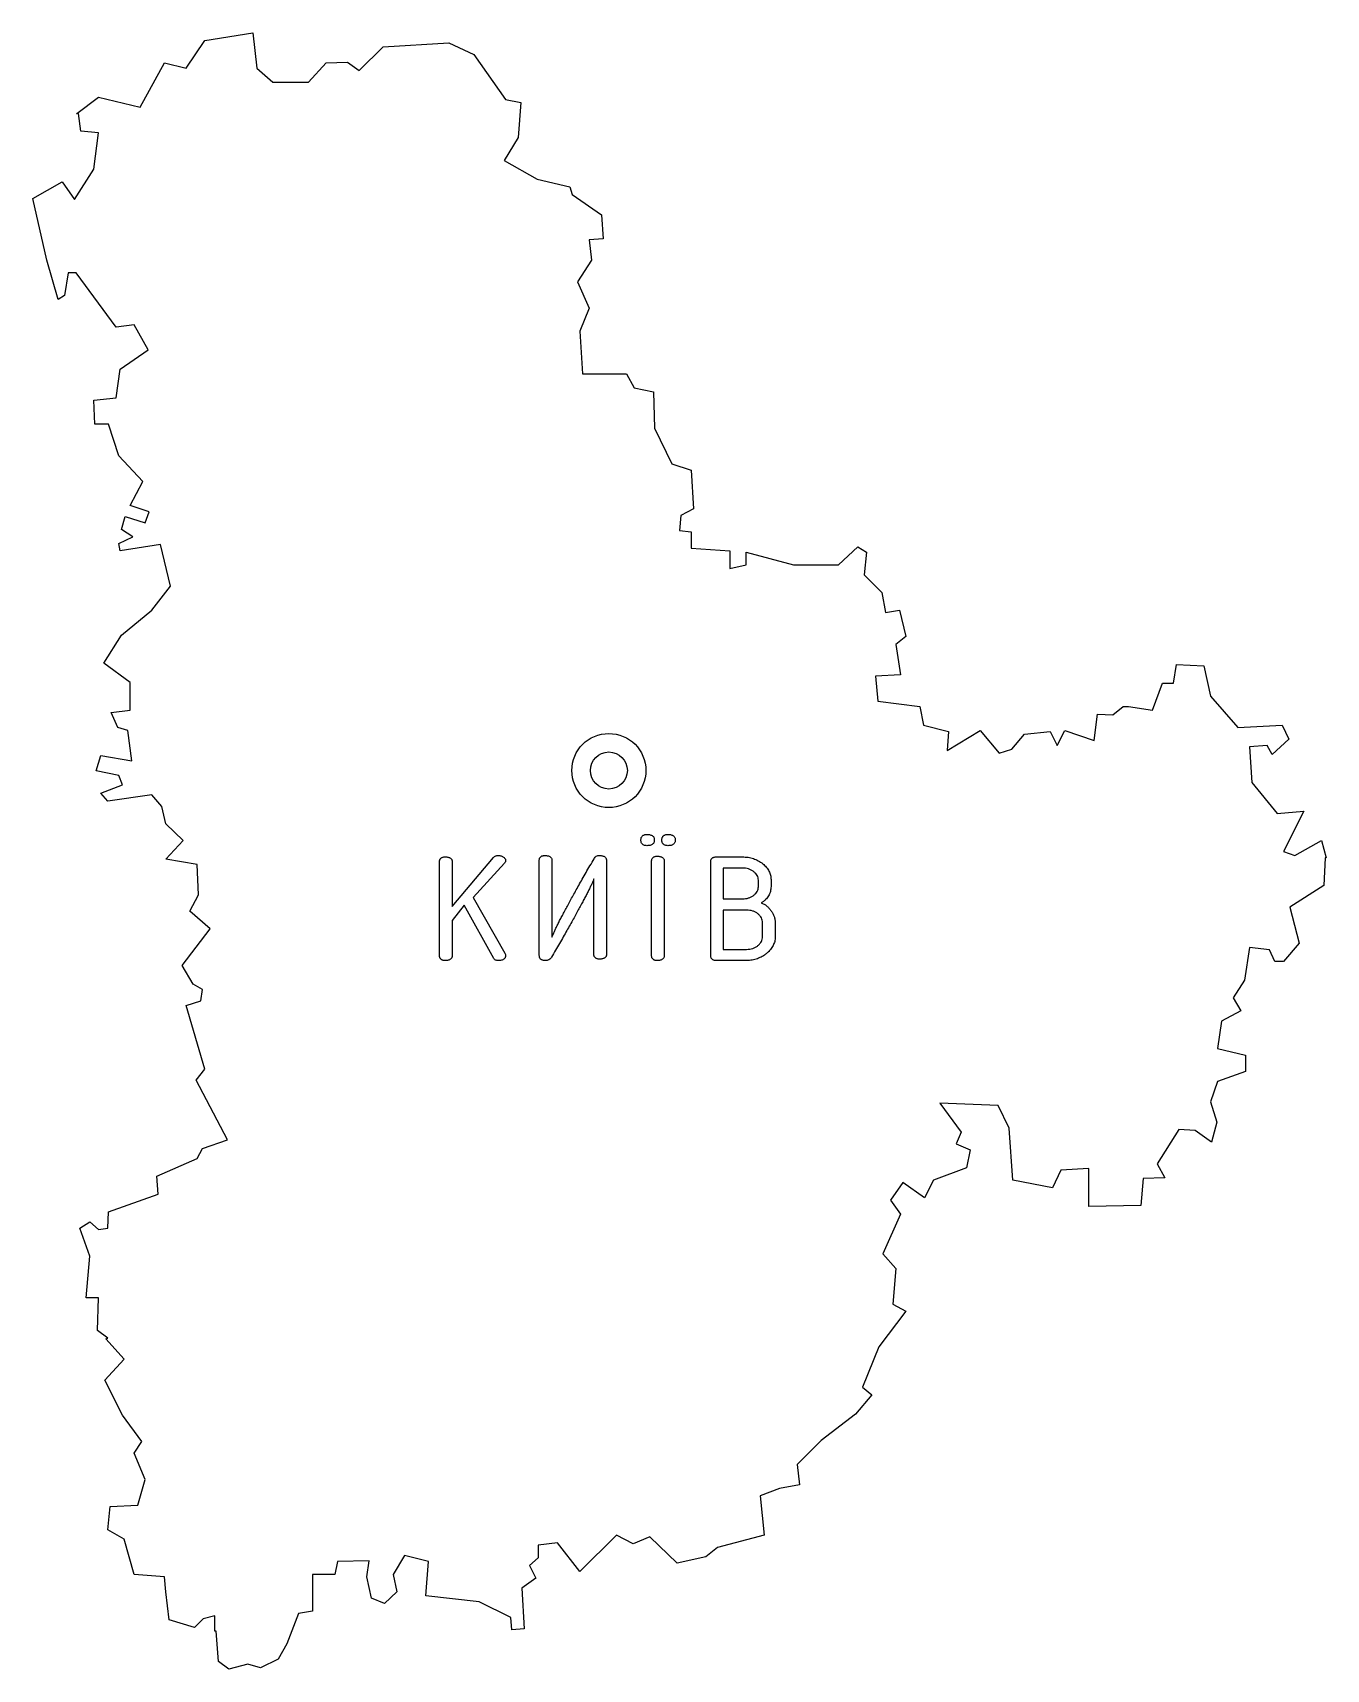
# Model space of a CAD drawing. Header units: millimetres. Extents: x 317 to 404, y 6197 to 6308.
import ezdxf

# ---------------------------------------------------------------- set-up
doc = ezdxf.new("R2010")
doc.units = ezdxf.units.MM

msp = doc.modelspace()

# ---------------------------------------------------------------- linework, layer by layer
at = {"color": 7, "linetype": 'Continuous', "lineweight": 25}
for p, q in [((328.41, 6307.03), (331.66, 6307.55)), ((331.66, 6307.55), (331.92, 6305.15)), ((327.15, 6305.15), (328.41, 6307.03)), ((338.83, 6304.99), (340.45, 6306.61)), ((340.45, 6306.61), (344.89, 6306.87)), ((344.89, 6306.87), (346.58, 6306.09)), ((346.58, 6306.09), (348.72, 6303.04)), ((324.06, 6302.52), (325.69, 6305.51)), ((325.69, 6305.51), (327.15, 6305.15)), ((331.92, 6305.15), (333.02, 6304.21)), ((335.42, 6304.21), (336.62, 6305.51)), ((336.62, 6305.51), (338.05, 6305.57)), ((338.05, 6305.57), (338.83, 6304.99)), ((333.02, 6304.21), (335.42, 6304.21)), ((319.78, 6302.1), (321.24, 6303.2)), ((321.24, 6303.2), (324.06, 6302.52)), ((348.72, 6303.04), (349.76, 6302.85)), ((349.76, 6302.85), (349.57, 6300.48)), ((319.88, 6302.1), (319.75, 6302.07)), ((319.75, 6302.07), (319.78, 6302.1)), ((320.04, 6300.9), (319.88, 6302.1)), ((321.24, 6300.8), (320.04, 6300.9)), ((320.92, 6298.34), (321.24, 6300.8)), ((349.57, 6300.48), (348.63, 6298.92)), ((319.62, 6296.29), (320.92, 6298.34)), ((348.63, 6298.92), (350.87, 6297.66)), ((316.8, 6296.36), (318.78, 6297.49)), ((318.78, 6297.49), (319.62, 6296.29)), ((350.87, 6297.66), (353.07, 6297.14)), ((353.07, 6297.14), (353.23, 6296.62)), ((317.74, 6292.2), (316.8, 6296.36)), ((353.23, 6296.62), (355.21, 6295.25)), ((355.21, 6295.25), (355.31, 6293.63)), ((355.31, 6293.63), (354.37, 6293.57)), ((354.37, 6293.57), (354.53, 6292.2)), ((318.52, 6289.54), (317.74, 6292.2)), ((354.53, 6292.2), (353.59, 6290.74)), ((319.2, 6291.33), (318.94, 6289.8)), ((319.72, 6291.33), (319.2, 6291.33)), ((322.44, 6287.66), (319.72, 6291.33)), ((353.59, 6290.74), (354.37, 6288.96)), ((318.94, 6289.8), (318.52, 6289.54)), ((354.37, 6288.96), (353.75, 6287.4)), ((323.64, 6287.82), (322.44, 6287.66)), ((324.58, 6286.14), (323.64, 6287.82)), ((353.75, 6287.4), (353.91, 6284.51)), ((322.7, 6284.84), (324.58, 6286.14)), ((322.44, 6282.89), (322.7, 6284.84)), ((353.91, 6284.51), (356.9, 6284.51)), ((356.9, 6284.51), (357.42, 6283.57)), ((320.92, 6282.73), (322.44, 6282.89)), ((357.42, 6283.57), (358.72, 6283.31)), ((358.72, 6283.31), (358.78, 6280.85)), ((320.98, 6281.11), (320.92, 6282.73)), ((321.92, 6281.11), (320.98, 6281.11)), ((322.6, 6278.97), (321.92, 6281.11)), ((358.78, 6280.85), (359.95, 6278.45)), ((324.23, 6277.24), (322.6, 6278.97)), ((359.95, 6278.45), (361.25, 6278.02)), ((323.38, 6275.62), (324.23, 6277.24)), ((361.25, 6278.02), (361.41, 6275.4)), ((324.65, 6275.2), (323.38, 6275.62)), ((324.39, 6274.46), (324.65, 6275.2)), ((361.41, 6275.4), (360.57, 6274.94)), ((322.8, 6274), (323.03, 6274.88)), ((323.55, 6273.51), (322.8, 6274)), ((323.03, 6274.88), (324.39, 6274.46)), ((360.57, 6274.94), (360.47, 6273.94)), ((360.47, 6273.94), (361.25, 6273.84)), ((322.6, 6273.06), (323.55, 6273.51)), ((322.7, 6272.57), (322.6, 6273.06)), ((325.43, 6273), (322.7, 6272.57)), ((326.11, 6270.17), (325.43, 6273)), ((361.25, 6273.84), (361.25, 6272.74)), ((371.21, 6271.63), (372.51, 6272.83)), ((372.51, 6272.83), (373.09, 6272.48)), ((361.25, 6272.74), (363.88, 6272.57)), ((363.88, 6272.57), (363.88, 6271.37)), ((364.98, 6271.63), (364.98, 6272.48)), ((364.98, 6272.48), (368.16, 6271.63)), ((373.09, 6272.48), (372.93, 6270.95)), ((363.88, 6271.37), (364.98, 6271.63)), ((368.16, 6271.63), (371.21, 6271.63)), ((372.93, 6270.95), (374.13, 6269.75)), ((324.84, 6268.55), (326.11, 6270.17)), ((374.13, 6269.75), (374.39, 6268.39)), ((322.8, 6266.86), (324.84, 6268.55)), ((374.39, 6268.39), (375.33, 6268.55)), ((375.33, 6268.55), (375.75, 6266.77)), ((321.6, 6264.98), (322.8, 6266.86)), ((375.75, 6266.77), (375.07, 6266.25)), ((375.07, 6266.25), (375.39, 6264.2)), ((323.38, 6263.68), (321.6, 6264.98)), ((375.39, 6264.2), (373.71, 6264.1)), ((373.71, 6264.1), (373.87, 6262.42)), ((393.82, 6263.62), (394.02, 6264.88)), ((394.02, 6264.88), (395.87, 6264.79)), ((395.87, 6264.79), (396.32, 6262.74)), ((323.38, 6261.8), (323.38, 6263.68)), ((392.4, 6261.8), (393.08, 6263.62)), ((393.08, 6263.62), (393.82, 6263.62)), ((322.09, 6261.64), (323.38, 6261.8)), ((373.87, 6262.42), (376.69, 6262.06)), ((376.69, 6262.06), (376.95, 6260.8)), ((389.74, 6261.48), (390.42, 6262.06)), ((390.42, 6262.06), (390.78, 6262.06)), ((390.78, 6262.06), (392.4, 6261.8)), ((396.32, 6262.74), (398.17, 6260.63)), ((322.54, 6260.63), (322.09, 6261.64)), ((323.22, 6260.44), (322.54, 6260.63)), ((376.95, 6260.8), (378.64, 6260.37)), ((388.47, 6259.76), (388.7, 6261.54)), ((388.7, 6261.54), (389.74, 6261.48)), ((398.17, 6260.63), (401.16, 6260.8)), ((401.16, 6260.8), (401.61, 6259.85)), ((323.48, 6258.39), (323.22, 6260.44)), ((378.54, 6259.08), (380.78, 6260.44)), ((378.64, 6260.37), (378.54, 6259.08)), ((380.78, 6260.44), (382.05, 6258.91)), ((382.92, 6259.17), (383.77, 6260.18)), ((383.77, 6260.18), (385.49, 6260.37)), ((385.49, 6260.37), (385.97, 6259.43)), ((385.97, 6259.43), (386.49, 6260.44)), ((386.49, 6260.44), (388.47, 6259.76)), ((401.61, 6259.85), (400.48, 6258.82)), ((321.08, 6257.71), (321.4, 6258.75)), ((321.4, 6258.75), (323.48, 6258.39)), ((382.05, 6258.91), (382.92, 6259.17)), ((400.15, 6259.43), (398.95, 6259.34)), ((398.95, 6259.34), (399.11, 6256.93)), ((400.48, 6258.82), (400.15, 6259.43)), ((322.6, 6257.39), (321.08, 6257.71)), ((322.86, 6256.77), (322.6, 6257.39)), ((321.4, 6256.19), (322.86, 6256.77)), ((399.11, 6256.93), (400.83, 6254.83)), ((321.86, 6255.67), (321.4, 6256.19)), ((324.84, 6256.09), (321.86, 6255.67)), ((325.52, 6255.31), (324.84, 6256.09)), ((325.78, 6254.14), (325.52, 6255.31)), ((326.95, 6253.01), (325.78, 6254.14)), ((400.83, 6254.83), (402.62, 6254.99)), ((402.62, 6254.99), (401.26, 6252.26)), ((325.78, 6251.74), (326.95, 6253.01)), ((402.03, 6252), (403.82, 6253.01)), ((403.82, 6253.01), (404.14, 6251.84)), ((345.12, 6248.54), (347.92, 6251.86)), ((362.97, 6251.9), (364.71, 6251.9)), ((401.26, 6252.26), (402.03, 6252)), ((404.08, 6251.84), (403.98, 6249.96)), ((404.14, 6251.84), (404.08, 6251.84)), ((327.89, 6251.39), (325.78, 6251.74)), ((327.99, 6249.34), (327.89, 6251.39)), ((344.27, 6245.24), (344.27, 6251.56)), ((345.12, 6251.56), (345.12, 6248.54)), ((348.65, 6251.47), (346.53, 6249.16)), ((351, 6245.27), (351, 6251.65)), ((351.85, 6251.65), (351.85, 6246.47)), ((355.54, 6251.62), (355.54, 6245.33)), ((358.59, 6245.24), (358.59, 6251.6)), ((359.44, 6251.6), (359.44, 6245.24)), ((362.58, 6245.24), (362.58, 6251.56)), ((364.72, 6251.14), (363.43, 6251.14)), ((363.43, 6251.14), (363.43, 6249.06)), ((354.69, 6245.33), (354.69, 6250.42)), ((365.8, 6249.88), (365.8, 6250.33)), ((366.65, 6250.37), (366.65, 6249.89)), ((403.98, 6249.96), (401.68, 6248.5)), ((327.41, 6248.24), (327.99, 6249.34)), ((345.94, 6248.63), (345.12, 6247.61)), ((347.93, 6245.04), (345.94, 6248.63)), ((346.53, 6249.16), (348.67, 6245.39)), ((363.43, 6249.06), (364.72, 6249.06)), ((401.68, 6248.5), (402.32, 6246.06)), ((328.77, 6247.04), (327.41, 6248.24)), ((345.12, 6247.61), (345.12, 6245.24)), ((365, 6248.3), (363.43, 6248.3)), ((363.43, 6248.3), (363.43, 6245.65)), ((366.08, 6246.51), (366.08, 6247.45)), ((366.93, 6247.46), (366.93, 6246.47)), ((326.89, 6244.57), (328.77, 6247.04)), ((363.43, 6245.65), (365, 6245.65)), ((398.95, 6245.77), (398.63, 6243.57)), ((400.31, 6245.61), (398.95, 6245.77)), ((400.67, 6244.83), (400.31, 6245.61)), ((402.32, 6246.06), (401.26, 6244.83)), ((327.63, 6243.31), (326.89, 6244.57)), ((365, 6244.9), (362.97, 6244.9)), ((401.26, 6244.83), (400.67, 6244.83)), ((328.25, 6242.95), (327.63, 6243.31)), ((398.63, 6243.57), (397.85, 6242.37)), ((327.15, 6241.85), (328.15, 6242.17)), ((328.41, 6237.56), (327.15, 6241.85)), ((328.15, 6242.17), (328.25, 6242.95)), ((397.85, 6242.37), (398.37, 6241.49)), ((397.07, 6240.81), (396.81, 6238.96)), ((398.37, 6241.49), (397.07, 6240.81)), ((396.81, 6238.96), (398.69, 6238.5)), ((327.83, 6236.82), (328.41, 6237.56)), ((398.69, 6238.5), (398.69, 6237.4)), ((329.94, 6232.79), (327.83, 6236.82)), ((396.81, 6236.72), (396.32, 6235.36)), ((398.69, 6237.4), (396.81, 6236.72)), ((381.98, 6235.1), (378.06, 6235.26)), ((378.06, 6235.26), (379.48, 6233.31)), ((396.32, 6235.36), (396.75, 6233.99)), ((382.73, 6233.57), (381.98, 6235.1)), ((379.48, 6233.31), (379.16, 6232.53)), ((382.99, 6230.07), (382.73, 6233.57)), ((394.18, 6233.48), (392.72, 6231.17)), ((395.29, 6233.41), (394.18, 6233.48)), ((396.39, 6232.63), (395.29, 6233.41)), ((396.75, 6233.99), (396.39, 6232.63)), ((327.89, 6231.53), (328.25, 6232.21)), ((328.25, 6232.21), (329.94, 6232.79)), ((379.16, 6232.53), (380.1, 6232.11)), ((380.1, 6232.11), (379.84, 6230.91)), ((325.17, 6230.33), (327.89, 6231.53)), ((379.84, 6230.91), (377.63, 6230.07)), ((388.12, 6230.85), (386.23, 6230.75)), ((388.12, 6228.28), (388.12, 6230.85)), ((392.72, 6231.17), (393.24, 6230.23)), ((325.26, 6229.13), (325.17, 6230.33)), ((375.56, 6229.91), (374.71, 6228.71)), ((377.02, 6228.87), (375.56, 6229.91)), ((377.63, 6230.07), (377.02, 6228.87)), ((385.65, 6229.55), (382.99, 6230.07)), ((386.23, 6230.75), (385.65, 6229.55)), ((391.78, 6230.17), (391.62, 6228.35)), ((393.24, 6230.23), (391.78, 6230.17)), ((321.92, 6227.93), (325.26, 6229.13)), ((374.71, 6228.71), (375.39, 6227.77)), ((321.86, 6226.82), (321.92, 6227.93)), ((375.39, 6227.77), (374.19, 6225.1)), ((391.62, 6228.35), (388.12, 6228.28)), ((319.98, 6226.82), (320.66, 6227.25)), ((320.66, 6224.94), (319.98, 6226.82)), ((320.66, 6227.25), (321.24, 6226.73)), ((321.24, 6226.73), (321.86, 6226.82)), ((320.4, 6222.12), (320.66, 6224.94)), ((374.19, 6225.1), (375.07, 6224.1)), ((375.07, 6224.1), (374.88, 6221.7)), ((321.24, 6222.12), (320.4, 6222.12)), ((321.18, 6219.91), (321.24, 6222.12)), ((375.75, 6221.21), (373.93, 6218.81)), ((374.88, 6221.7), (375.75, 6221.21)), ((321.86, 6219.39), (321.18, 6219.91)), ((321.73, 6219.36), (321.86, 6219.39)), ((322.96, 6217.97), (321.73, 6219.36)), ((373.93, 6218.81), (372.83, 6216.08)), ((321.66, 6216.57), (322.96, 6217.97)), ((322.86, 6214.2), (321.66, 6216.57)), ((373.45, 6215.56), (372.35, 6214.27)), ((372.83, 6216.08), (373.45, 6215.56)), ((372.35, 6214.27), (370.04, 6212.48)), ((324.16, 6212.42), (322.86, 6214.2)), ((323.64, 6211.64), (324.16, 6212.42)), ((370.04, 6212.48), (368.42, 6210.86)), ((324.39, 6209.85), (323.64, 6211.64)), ((323.9, 6208.13), (324.39, 6209.85)), ((368.42, 6210.86), (368.58, 6209.5)), ((367.22, 6209.24), (365.92, 6208.75)), ((365.92, 6208.75), (366.18, 6206.09)), ((368.58, 6209.5), (367.22, 6209.24)), ((321.86, 6206.45), (322.02, 6208.04)), ((322.02, 6208.04), (323.9, 6208.13)), ((322.96, 6205.83), (321.86, 6206.45)), ((323.64, 6203.43), (322.96, 6205.83)), ((352.23, 6205.57), (350.93, 6205.41)), ((350.93, 6205.41), (350.93, 6204.57)), ((353.75, 6203.63), (352.23, 6205.57)), ((356.22, 6206.09), (353.75, 6203.63)), ((357.35, 6205.51), (356.22, 6206.09)), ((358.46, 6205.99), (357.35, 6205.51)), ((360.31, 6204.21), (358.46, 6205.99)), ((366.18, 6206.09), (363.03, 6205.25)), ((337.37, 6204.31), (337.2, 6203.43)), ((339.51, 6204.37), (337.37, 6204.31)), ((339.35, 6203.27), (339.51, 6204.37)), ((341.91, 6204.73), (341.13, 6203.43)), ((343.53, 6204.31), (341.91, 6204.73)), ((343.34, 6202), (343.53, 6204.31)), ((350.93, 6204.57), (350.35, 6204.05)), ((362.25, 6204.63), (360.31, 6204.21)), ((363.03, 6205.25), (362.25, 6204.63)), ((325.69, 6203.27), (323.64, 6203.43)), ((325.78, 6202.26), (325.69, 6203.27)), ((337.2, 6203.43), (335.68, 6203.43)), ((335.68, 6203.43), (335.68, 6200.96)), ((339.67, 6201.84), (339.35, 6203.27)), ((341.13, 6203.43), (341.39, 6202.26)), ((350.77, 6203.2), (349.83, 6202.52)), ((350.35, 6204.05), (350.77, 6203.2)), ((326.01, 6200.38), (325.78, 6202.26)), ((341.39, 6202.26), (340.55, 6201.48)), ((349.83, 6202.52), (349.99, 6199.76)), ((335.68, 6200.96), (334.74, 6200.8)), ((340.55, 6201.48), (339.67, 6201.84)), ((346.94, 6201.58), (343.34, 6202)), ((349.08, 6200.54), (346.94, 6201.58)), ((327.73, 6199.86), (326.01, 6200.38)), ((328.31, 6200.44), (327.73, 6199.86)), ((329.09, 6200.64), (328.31, 6200.44)), ((329.09, 6199.6), (329.09, 6200.64)), ((334.74, 6200.8), (333.96, 6198.76)), ((349.15, 6199.7), (349.08, 6200.54)), ((329.19, 6199.6), (329.09, 6199.6)), ((329.35, 6197.56), (329.19, 6199.6)), ((333.96, 6198.76), (333.38, 6197.72)), ((349.99, 6199.76), (349.15, 6199.7)), ((333.38, 6197.72), (332.17, 6197.14)), ((330.04, 6197.04), (329.35, 6197.56)), ((331.33, 6197.39), (330.04, 6197.04)), ((332.17, 6197.14), (331.33, 6197.39))]:
    msp.add_line(p, q, dxfattribs=at)
for radius in [2.5, 1.25]:
    msp.add_circle((355.7, 6257.73), radius, dxfattribs=at)
for points, knots in [([(357.86, 6253.03), (357.87, 6253.06), (357.87, 6253.12), (357.89, 6253.2), (357.92, 6253.26), (357.97, 6253.32), (358.02, 6253.36), (358.1, 6253.39), (358.18, 6253.41), (358.24, 6253.41), (358.27, 6253.41)], [0, 0, 0, 0, 0.139432, 0.263717, 0.377783, 0.486442, 0.597765, 0.716201, 0.848998, 1, 1, 1, 1]), ([(358.27, 6252.65), (358.24, 6252.66), (358.18, 6252.66), (358.1, 6252.67), (358.02, 6252.7), (357.97, 6252.75), (357.92, 6252.8), (357.89, 6252.87), (357.87, 6252.95), (357.87, 6253), (357.86, 6253.03)], [0, 0, 0, 0, 0.1510022, 0.2837985, 0.4022352, 0.5135581, 0.622217, 0.7362832, 0.8605677, 1, 1, 1, 1]), ([(358.27, 6253.41), (358.31, 6253.41), (358.39, 6253.41), (358.49, 6253.39), (358.58, 6253.36), (358.65, 6253.32), (358.71, 6253.27), (358.75, 6253.2), (358.77, 6253.12), (358.77, 6253.06), (358.77, 6253.03)], [0, 0, 0, 0, 0.163431, 0.308132, 0.436845, 0.549877, 0.656537, 0.763196, 0.875604, 1, 1, 1, 1]), ([(358.77, 6253.03), (358.77, 6253), (358.77, 6252.95), (358.75, 6252.87), (358.71, 6252.8), (358.65, 6252.75), (358.58, 6252.7), (358.49, 6252.67), (358.39, 6252.66), (358.31, 6252.66), (358.27, 6252.65)], [0, 0, 0, 0, 0.124396, 0.236804, 0.343463, 0.450123, 0.563155, 0.691868, 0.836569, 1, 1, 1, 1]), ([(359.28, 6253.03), (359.28, 6253.06), (359.28, 6253.12), (359.3, 6253.2), (359.33, 6253.26), (359.38, 6253.32), (359.44, 6253.36), (359.51, 6253.39), (359.59, 6253.41), (359.65, 6253.41), (359.68, 6253.41)], [0, 0, 0, 0, 0.139719, 0.264259, 0.37856, 0.487442, 0.597115, 0.717937, 0.851006, 1, 1, 1, 1]), ([(359.68, 6252.65), (359.65, 6252.66), (359.59, 6252.66), (359.51, 6252.68), (359.44, 6252.7), (359.38, 6252.75), (359.33, 6252.8), (359.3, 6252.87), (359.28, 6252.95), (359.28, 6253), (359.28, 6253.03)], [0, 0, 0, 0, 0.148994, 0.282063, 0.402885, 0.512558, 0.62144, 0.735741, 0.860281, 1, 1, 1, 1]), ([(359.68, 6253.41), (359.72, 6253.41), (359.8, 6253.41), (359.9, 6253.39), (359.99, 6253.36), (360.06, 6253.32), (360.12, 6253.27), (360.16, 6253.2), (360.18, 6253.12), (360.18, 6253.06), (360.18, 6253.03)], [0, 0, 0, 0, 0.1634309, 0.3081315, 0.4368447, 0.5498774, 0.656537, 0.7631965, 0.8756044, 1, 1, 1, 1]), ([(360.18, 6253.03), (360.18, 6253), (360.18, 6252.95), (360.16, 6252.87), (360.12, 6252.8), (360.06, 6252.75), (359.99, 6252.7), (359.9, 6252.67), (359.8, 6252.66), (359.72, 6252.66), (359.68, 6252.65)], [0, 0, 0, 0, 0.124396, 0.236804, 0.343463, 0.450123, 0.563155, 0.691868, 0.836569, 1, 1, 1, 1]), ([(344.27, 6251.56), (344.27, 6251.59), (344.27, 6251.64), (344.29, 6251.71), (344.32, 6251.77), (344.36, 6251.82), (344.42, 6251.85), (344.48, 6251.88), (344.56, 6251.89), (344.62, 6251.9), (344.65, 6251.9)], [0, 0, 0, 0, 0.1376465, 0.258494, 0.3721777, 0.480267, 0.5916828, 0.7125303, 0.8471387, 1, 1, 1, 1]), ([(344.65, 6251.9), (344.68, 6251.9), (344.75, 6251.89), (344.85, 6251.88), (344.93, 6251.85), (345, 6251.82), (345.05, 6251.77), (345.09, 6251.71), (345.12, 6251.64), (345.12, 6251.59), (345.12, 6251.56)], [0, 0, 0, 0, 0.168737, 0.316487, 0.446501, 0.561079, 0.667623, 0.771698, 0.8804, 1, 1, 1, 1]), ([(347.92, 6251.86), (347.94, 6251.88), (347.98, 6251.92), (348.06, 6251.96), (348.14, 6251.99), (348.2, 6251.99), (348.23, 6251.99)], [0, 0, 0, 0, 0.25041, 0.493189, 0.738648, 1, 1, 1, 1]), ([(348.23, 6251.99), (348.27, 6251.99), (348.33, 6251.99), (348.42, 6251.97), (348.51, 6251.93), (348.59, 6251.88), (348.65, 6251.82), (348.7, 6251.76), (348.73, 6251.71), (348.73, 6251.67), (348.73, 6251.65)], [0, 0, 0, 0, 0.152438, 0.297224, 0.435494, 0.575631, 0.705417, 0.816798, 0.911782, 1, 1, 1, 1]), ([(351, 6251.65), (351, 6251.68), (351.01, 6251.73), (351.02, 6251.8), (351.05, 6251.86), (351.1, 6251.91), (351.15, 6251.95), (351.22, 6251.97), (351.3, 6251.99), (351.35, 6251.99), (351.38, 6251.99)], [0, 0, 0, 0, 0.137355, 0.260404, 0.371584, 0.481366, 0.592546, 0.713138, 0.847462, 1, 1, 1, 1]), ([(351.38, 6251.99), (351.42, 6251.99), (351.49, 6251.99), (351.58, 6251.97), (351.67, 6251.95), (351.74, 6251.91), (351.79, 6251.86), (351.83, 6251.8), (351.85, 6251.73), (351.85, 6251.68), (351.85, 6251.65)], [0, 0, 0, 0, 0.167568, 0.314294, 0.443407, 0.558258, 0.665582, 0.768936, 0.879007, 1, 1, 1, 1]), ([(354.7, 6251.77), (354.72, 6251.8), (354.76, 6251.87), (354.85, 6251.94), (354.96, 6251.99), (355.03, 6251.99), (355.07, 6251.99)], [0, 0, 0, 0, 0.264913, 0.506556, 0.745846, 1, 1, 1, 1]), ([(355.07, 6251.99), (355.11, 6251.99), (355.18, 6251.99), (355.28, 6251.97), (355.36, 6251.94), (355.43, 6251.9), (355.48, 6251.85), (355.52, 6251.78), (355.54, 6251.71), (355.54, 6251.65), (355.54, 6251.62)], [0, 0, 0, 0, 0.162457, 0.303302, 0.429166, 0.543806, 0.649352, 0.756939, 0.871925, 1, 1, 1, 1]), ([(358.59, 6251.6), (358.59, 6251.63), (358.59, 6251.68), (358.61, 6251.75), (358.64, 6251.81), (358.68, 6251.86), (358.74, 6251.9), (358.8, 6251.92), (358.88, 6251.94), (358.94, 6251.94), (358.97, 6251.94)], [0, 0, 0, 0, 0.137355, 0.260404, 0.371584, 0.481366, 0.592546, 0.713138, 0.847462, 1, 1, 1, 1]), ([(358.97, 6251.94), (359, 6251.94), (359.07, 6251.94), (359.17, 6251.92), (359.25, 6251.9), (359.32, 6251.86), (359.38, 6251.81), (359.41, 6251.75), (359.44, 6251.68), (359.44, 6251.63), (359.44, 6251.6)], [0, 0, 0, 0, 0.167568, 0.3142937, 0.4434069, 0.5582582, 0.6655817, 0.7689358, 0.8790069, 1, 1, 1, 1]), ([(362.58, 6251.56), (362.58, 6251.59), (362.58, 6251.64), (362.6, 6251.71), (362.63, 6251.77), (362.68, 6251.82), (362.73, 6251.85), (362.8, 6251.88), (362.88, 6251.89), (362.94, 6251.9), (362.97, 6251.9)], [0, 0, 0, 0, 0.1361965, 0.2557709, 0.3694041, 0.4763547, 0.5886719, 0.710578, 0.8462393, 1, 1, 1, 1]), ([(364.71, 6251.9), (364.78, 6251.9), (364.91, 6251.89), (365.1, 6251.87), (365.29, 6251.84), (365.46, 6251.78), (365.63, 6251.72), (365.79, 6251.64), (365.95, 6251.55), (366.09, 6251.44), (366.22, 6251.33), (366.33, 6251.2), (366.43, 6251.08), (366.51, 6250.94), (366.57, 6250.81), (366.62, 6250.67), (366.64, 6250.52), (366.65, 6250.42), (366.65, 6250.37)], [0, 0, 0, 0, 0.0731999, 0.1440477, 0.2125891, 0.2796495, 0.3456685, 0.4110957, 0.4765183, 0.542299, 0.6067815, 0.6681279, 0.7264391, 0.7825671, 0.8373663, 0.8911871, 0.9451767, 1, 1, 1, 1]), ([(348.73, 6251.65), (348.73, 6251.62), (348.72, 6251.55), (348.67, 6251.5), (348.65, 6251.47)], [0, 0, 0, 0, 0.459672, 1, 1, 1, 1]), ([(351.85, 6246.47), (351.88, 6246.53), (351.93, 6246.67), (352.03, 6246.87), (352.13, 6247.09), (352.25, 6247.34), (352.38, 6247.6), (352.53, 6247.88), (352.69, 6248.18), (352.86, 6248.5), (353.04, 6248.84), (353.24, 6249.2), (353.45, 6249.58), (353.67, 6249.98), (353.91, 6250.4), (354.16, 6250.84), (354.43, 6251.3), (354.61, 6251.61), (354.7, 6251.77)], [0, 0, 0, 0, 0.0333623, 0.0705372, 0.1115384, 0.1565969, 0.2052787, 0.2580291, 0.3146335, 0.3753127, 0.4396363, 0.5080392, 0.5803077, 0.6563236, 0.736329, 0.8202053, 0.9081663, 1, 1, 1, 1]), ([(365.8, 6250.33), (365.79, 6250.38), (365.79, 6250.49), (365.72, 6250.64), (365.62, 6250.78), (365.48, 6250.9), (365.32, 6251.01), (365.13, 6251.09), (364.93, 6251.13), (364.79, 6251.14), (364.72, 6251.14)], [0, 0, 0, 0, 0.105937, 0.212232, 0.32513, 0.451512, 0.584961, 0.71743, 0.854832, 1, 1, 1, 1]), ([(354.69, 6250.42), (354.67, 6250.35), (354.61, 6250.22), (354.52, 6250.02), (354.41, 6249.8), (354.29, 6249.55), (354.16, 6249.29), (354.01, 6249.01), (353.85, 6248.71), (353.68, 6248.39), (353.49, 6248.05), (353.3, 6247.68), (353.08, 6247.31), (352.86, 6246.91), (352.62, 6246.49), (352.37, 6246.05), (352.1, 6245.59), (351.92, 6245.28), (351.83, 6245.12)], [0, 0, 0, 0, 0.033415, 0.070642, 0.111915, 0.156801, 0.205748, 0.258541, 0.315185, 0.375567, 0.440139, 0.508451, 0.58053, 0.656779, 0.736678, 0.820443, 0.908288, 1, 1, 1, 1]), ([(364.72, 6249.06), (364.79, 6249.06), (364.93, 6249.07), (365.13, 6249.12), (365.32, 6249.19), (365.48, 6249.3), (365.62, 6249.42), (365.72, 6249.56), (365.79, 6249.72), (365.79, 6249.82), (365.8, 6249.88)], [0, 0, 0, 0, 0.14473, 0.282904, 0.414592, 0.547638, 0.673639, 0.787802, 0.893401, 1, 1, 1, 1]), ([(366.65, 6249.89), (366.65, 6249.84), (366.64, 6249.73), (366.61, 6249.56), (366.56, 6249.41), (366.49, 6249.27), (366.39, 6249.13), (366.28, 6249.01), (366.14, 6248.89), (366.04, 6248.82), (365.99, 6248.79)], [0, 0, 0, 0, 0.127118, 0.248541, 0.367535, 0.485433, 0.605603, 0.730249, 0.861352, 1, 1, 1, 1]), ([(365.99, 6248.79), (366.05, 6248.76), (366.18, 6248.71), (366.36, 6248.59), (366.52, 6248.44), (366.66, 6248.26), (366.78, 6248.07), (366.87, 6247.88), (366.92, 6247.67), (366.93, 6247.53), (366.93, 6247.46)], [0, 0, 0, 0, 0.121939, 0.244363, 0.370516, 0.502644, 0.633925, 0.759415, 0.879567, 1, 1, 1, 1]), ([(366.08, 6247.45), (366.08, 6247.51), (366.07, 6247.62), (366.01, 6247.78), (365.9, 6247.93), (365.77, 6248.06), (365.6, 6248.17), (365.42, 6248.25), (365.21, 6248.29), (365.07, 6248.3), (365, 6248.3)], [0, 0, 0, 0, 0.110555, 0.219765, 0.334348, 0.460166, 0.59064, 0.722095, 0.856723, 1, 1, 1, 1]), ([(365, 6245.65), (365.07, 6245.66), (365.21, 6245.66), (365.42, 6245.71), (365.6, 6245.79), (365.77, 6245.9), (365.9, 6246.03), (366.01, 6246.18), (366.07, 6246.34), (366.08, 6246.45), (366.08, 6246.51)], [0, 0, 0, 0, 0.143926, 0.278477, 0.409256, 0.539977, 0.665486, 0.779816, 0.88969, 1, 1, 1, 1]), ([(366.93, 6246.47), (366.93, 6246.43), (366.93, 6246.33), (366.9, 6246.18), (366.85, 6246.04), (366.79, 6245.9), (366.71, 6245.77), (366.61, 6245.63), (366.49, 6245.51), (366.36, 6245.38), (366.21, 6245.27), (366.06, 6245.17), (365.9, 6245.09), (365.73, 6245.02), (365.56, 6244.96), (365.38, 6244.93), (365.19, 6244.9), (365.06, 6244.9), (365, 6244.9)], [0, 0, 0, 0, 0.053853, 0.107416, 0.161135, 0.215991, 0.27315, 0.333035, 0.395811, 0.462385, 0.530138, 0.596642, 0.662289, 0.727875, 0.794194, 0.86125, 0.929527, 1, 1, 1, 1]), ([(344.65, 6244.9), (344.62, 6244.9), (344.56, 6244.9), (344.48, 6244.91), (344.42, 6244.94), (344.36, 6244.98), (344.32, 6245.03), (344.29, 6245.09), (344.27, 6245.16), (344.27, 6245.21), (344.27, 6245.24)], [0, 0, 0, 0, 0.152861, 0.28747, 0.408317, 0.519733, 0.627822, 0.741506, 0.862353, 1, 1, 1, 1]), ([(345.12, 6245.24), (345.12, 6245.21), (345.12, 6245.16), (345.09, 6245.09), (345.05, 6245.03), (345, 6244.98), (344.93, 6244.94), (344.85, 6244.91), (344.75, 6244.9), (344.68, 6244.9), (344.65, 6244.9)], [0, 0, 0, 0, 0.120816, 0.230726, 0.335811, 0.441461, 0.557243, 0.686167, 0.832677, 1, 1, 1, 1]), ([(348.73, 6245.23), (348.73, 6245.2), (348.72, 6245.15), (348.7, 6245.08), (348.66, 6245.03), (348.6, 6244.98), (348.53, 6244.94), (348.44, 6244.91), (348.34, 6244.9), (348.26, 6244.9), (348.23, 6244.9)], [0, 0, 0, 0, 0.113625, 0.2195575, 0.3209491, 0.4273495, 0.5421344, 0.6763025, 0.8279498, 1, 1, 1, 1]), ([(348.67, 6245.39), (348.69, 6245.36), (348.72, 6245.31), (348.72, 6245.25), (348.73, 6245.23)], [0, 0, 0, 0, 0.58047, 1, 1, 1, 1]), ([(351.38, 6244.9), (351.35, 6244.9), (351.29, 6244.9), (351.22, 6244.92), (351.15, 6244.95), (351.09, 6244.99), (351.05, 6245.04), (351.02, 6245.11), (351.01, 6245.19), (351, 6245.24), (351, 6245.27)], [0, 0, 0, 0, 0.146454, 0.274056, 0.391768, 0.499427, 0.610502, 0.726002, 0.855976, 1, 1, 1, 1]), ([(355.07, 6244.99), (355.04, 6244.99), (354.98, 6245), (354.91, 6245.01), (354.84, 6245.04), (354.79, 6245.07), (354.74, 6245.12), (354.71, 6245.18), (354.69, 6245.25), (354.69, 6245.3), (354.69, 6245.33)], [0, 0, 0, 0, 0.153599, 0.288857, 0.410288, 0.522241, 0.630852, 0.742806, 0.864236, 1, 1, 1, 1]), ([(355.54, 6245.33), (355.54, 6245.3), (355.54, 6245.25), (355.52, 6245.18), (355.48, 6245.12), (355.42, 6245.07), (355.36, 6245.04), (355.27, 6245.01), (355.18, 6245), (355.11, 6244.99), (355.07, 6244.99)], [0, 0, 0, 0, 0.119218, 0.229702, 0.333444, 0.439646, 0.554929, 0.684527, 0.831803, 1, 1, 1, 1]), ([(358.97, 6244.9), (358.94, 6244.9), (358.88, 6244.9), (358.8, 6244.92), (358.74, 6244.94), (358.68, 6244.98), (358.64, 6245.03), (358.61, 6245.09), (358.59, 6245.16), (358.59, 6245.21), (358.59, 6245.24)], [0, 0, 0, 0, 0.152608, 0.286993, 0.407639, 0.520337, 0.628247, 0.739478, 0.862582, 1, 1, 1, 1]), ([(359.44, 6245.24), (359.44, 6245.21), (359.44, 6245.16), (359.41, 6245.09), (359.38, 6245.03), (359.32, 6244.98), (359.25, 6244.94), (359.17, 6244.91), (359.07, 6244.9), (359, 6244.9), (358.97, 6244.9)], [0, 0, 0, 0, 0.121044, 0.231161, 0.334558, 0.440408, 0.556408, 0.685575, 0.832362, 1, 1, 1, 1]), ([(362.97, 6244.9), (362.94, 6244.9), (362.88, 6244.9), (362.8, 6244.91), (362.73, 6244.94), (362.68, 6244.98), (362.63, 6245.03), (362.6, 6245.09), (362.58, 6245.16), (362.58, 6245.21), (362.58, 6245.24)], [0, 0, 0, 0, 0.1541201, 0.2900984, 0.4099522, 0.522532, 0.6297325, 0.7436314, 0.8634852, 1, 1, 1, 1]), ([(348.23, 6244.9), (348.19, 6244.9), (348.13, 6244.9), (348.04, 6244.93), (347.97, 6244.97), (347.94, 6245.02), (347.93, 6245.04)], [0, 0, 0, 0, 0.300114, 0.555902, 0.782605, 1, 1, 1, 1]), ([(351.83, 6245.12), (351.81, 6245.09), (351.76, 6245.02), (351.65, 6244.95), (351.52, 6244.9), (351.43, 6244.9), (351.38, 6244.9)], [0, 0, 0, 0, 0.231387, 0.460093, 0.71107, 1, 1, 1, 1])]:
    msp.add_open_spline(points, degree=3, knots=knots, dxfattribs=at)

doc.saveas('drawing.dxf')
